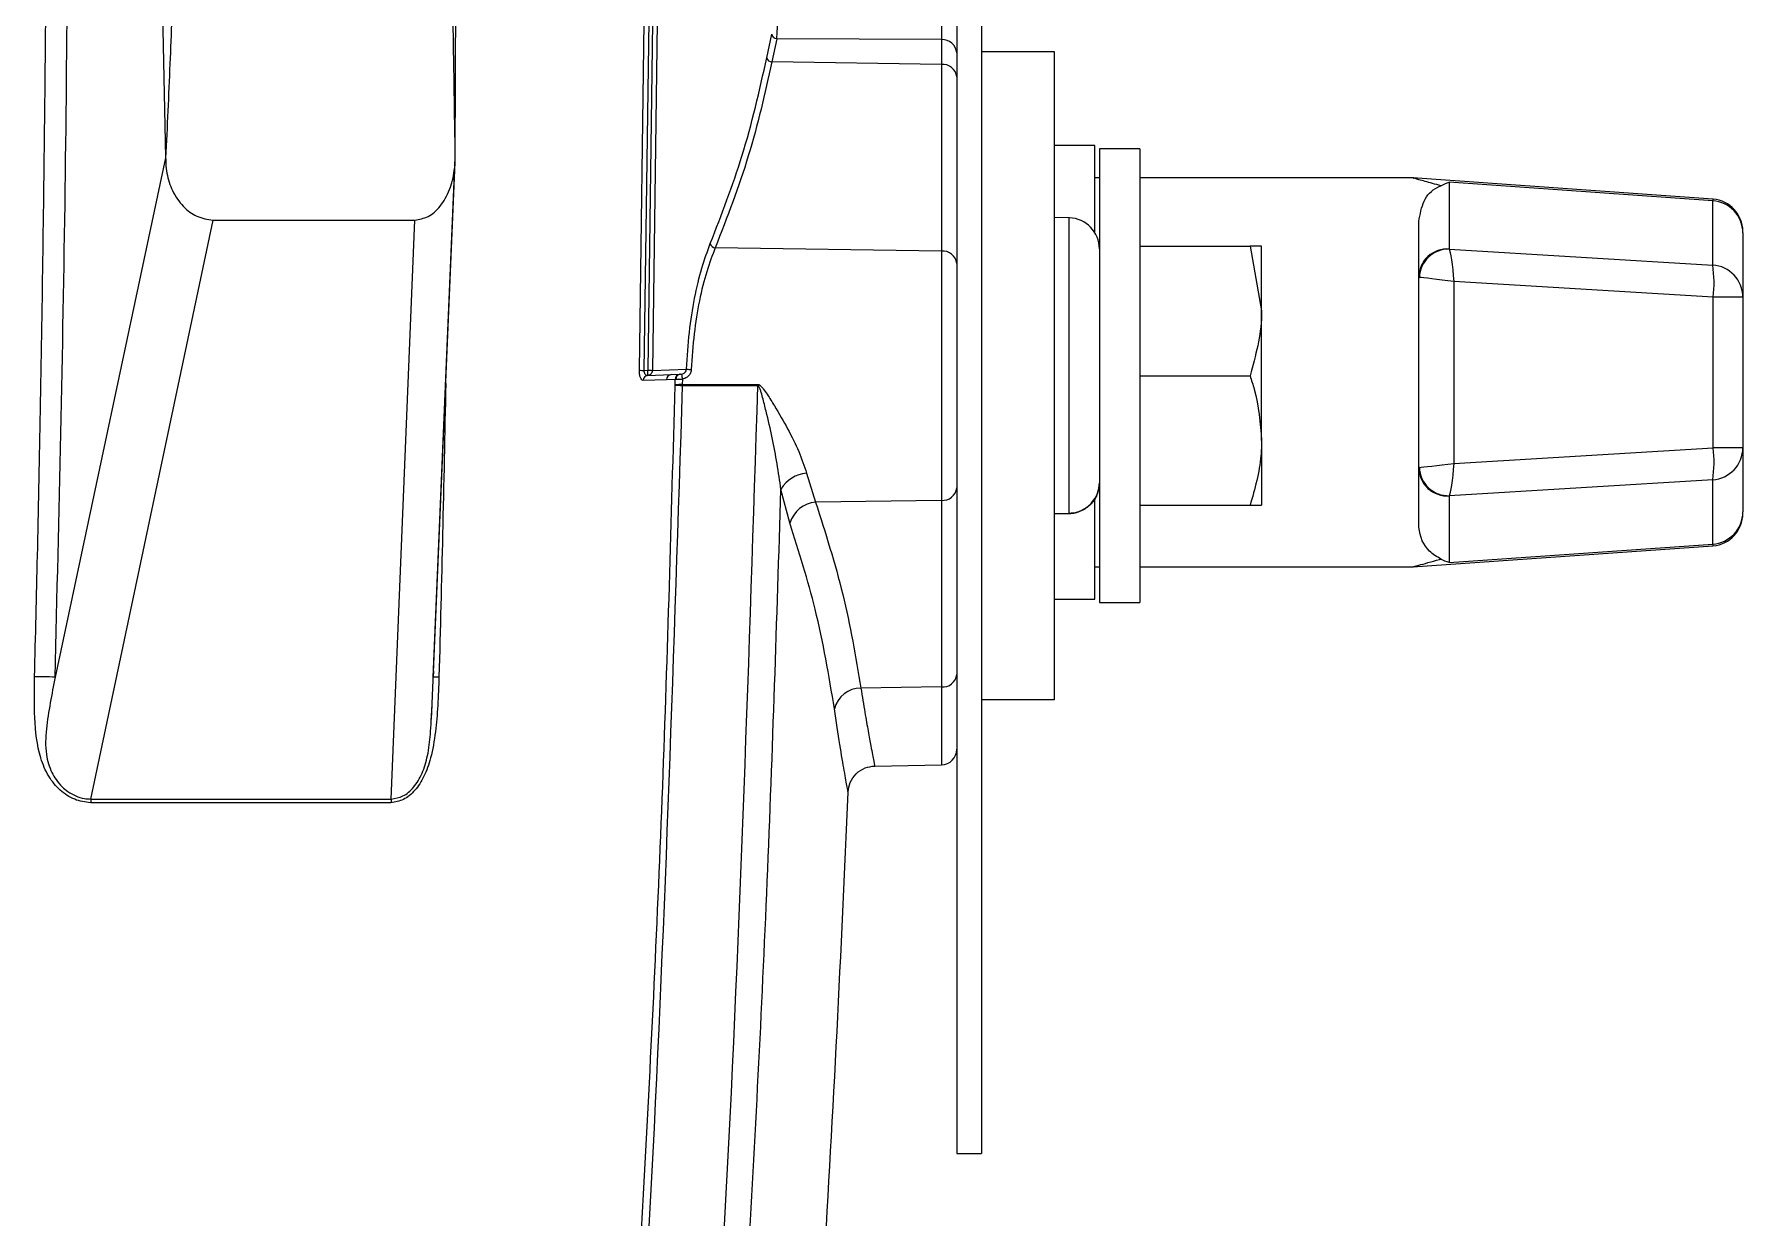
# Model space of a CAD drawing. Extents: x 2 to 136, y 1 to 99.
# Drawn here: x 59.117 to 62.412, y 7.901 to 10.184 of the extents above; entities that cross this region are included whole.
import ezdxf

# ---------------------------------------------------------------- set-up
doc = ezdxf.new("R2010")
doc.units = 0
doc.header["$MEASUREMENT"] = 0
doc.layers.add('OBJECT', color=7, linetype='CONTINUOUS')

msp = doc.modelspace()

# ---------------------------------------------------------------- linework, layer by layer
at = {"layer": 'OBJECT'}
for p, q in [((59.3513, 10.8253), (59.3707, 9.9453)), ((59.9293, 9.9453), (59.9319, 10.8253)), ((60.2843, 9.5358), (60.3022, 10.8253)), ((60.3112, 10.8253), (60.2932, 9.5355)), ((60.3184, 10.8253), (60.3005, 9.5358)), ((60.3274, 10.8253), (60.3094, 9.5355)), ((60.8964, 10.8253), (60.8964, 8.0253)), ((60.9444, 10.8253), (60.9444, 8.0253)), ((60.5301, 10.1384), (60.5395, 10.184)), ((60.5492, 10.1752), (60.5399, 10.1303)), ((60.8669, 10.1736), (60.5492, 10.1752)), ((60.8669, 10.1736), (60.8669, 10.1257)), ((60.9444, 10.1503), (61.0844, 10.1503)), ((61.0844, 10.1503), (61.0844, 8.9003)), ((60.8669, 10.1257), (60.5399, 10.1303)), ((60.8669, 10.1257), (60.8669, 9.7657)), ((61.1624, 9.9691), (61.0844, 9.9691)), ((61.1624, 9.968), (61.1624, 9.9691)), ((61.1624, 9.8014), (61.1624, 9.968)), ((61.2494, 9.9628), (61.1714, 9.9628)), ((61.1714, 9.9628), (61.1714, 9.0878)), ((61.2494, 9.9628), (61.2494, 9.0878)), ((59.3707, 9.9453), (59.1576, 8.9441)), ((59.8831, 8.8626), (59.9288, 9.9371)), ((59.8868, 8.9441), (59.9293, 9.9453)), ((61.1714, 9.9066), (61.1624, 9.9066)), ((61.7775, 9.9066), (61.2494, 9.9066)), ((62.3542, 9.8659), (61.776, 9.9066)), ((62.3542, 9.8627), (61.8462, 9.8984)), ((61.8462, 9.8984), (61.8462, 9.7695)), ((62.3542, 9.7386), (62.3542, 9.8627)), ((59.2266, 8.7088), (59.4621, 9.8253)), ((59.4621, 9.8253), (59.8511, 9.8253)), ((59.8058, 8.7088), (59.8511, 9.8253)), ((61.1134, 9.8297), (61.0844, 9.8307)), ((61.1134, 9.2602), (61.1134, 9.8297)), ((61.7874, 9.715), (61.7874, 9.8227)), ((62.4124, 9.8007), (62.4124, 9.8035)), ((62.4124, 9.8007), (62.4124, 9.6767)), ((60.8669, 9.7657), (60.4305, 9.7718)), ((60.8669, 9.7657), (60.8669, 9.2849)), ((61.2494, 9.7753), (61.462, 9.7753)), ((61.462, 9.7753), (61.4844, 9.6503)), ((61.4844, 9.6503), (61.4844, 9.7753)), ((61.8464, 9.7693), (62.3542, 9.7386)), ((61.7874, 9.3481), (61.7874, 9.715)), ((61.8553, 9.7069), (61.8553, 9.3562)), ((62.3553, 9.6767), (61.8553, 9.7069)), ((62.3553, 9.3864), (62.3553, 9.6767)), ((62.4124, 9.6767), (62.3553, 9.6767)), ((62.4124, 9.6767), (62.4124, 9.3864)), ((61.4844, 9.4003), (61.4844, 9.6503)), ((60.2932, 9.5355), (60.3005, 9.5358)), ((60.3006, 9.5258), (60.3459, 9.5274)), ((60.3094, 9.5355), (60.3751, 9.5378)), ((60.3459, 9.5274), (60.3625, 9.528)), ((60.3625, 9.528), (60.3628, 9.528)), ((61.2494, 9.5253), (61.462, 9.5253)), ((60.2918, 9.5161), (60.2916, 9.5161)), ((60.3368, 9.5176), (60.2918, 9.5161)), ((60.3533, 9.5182), (60.3368, 9.5176)), ((60.3531, 9.5061), (60.3532, 9.5077)), ((60.3532, 9.5077), (60.3533, 9.5182)), ((60.3533, 9.5182), (60.3546, 9.5183)), ((60.3673, 9.5186), (60.3671, 9.5081)), ((60.3671, 9.5081), (60.513, 9.5082)), ((60.3671, 9.5059), (60.3671, 9.5081)), ((60.513, 9.506), (60.3671, 9.5059)), ((61.4844, 9.4003), (61.4844, 9.2753)), ((61.8553, 9.3562), (62.3553, 9.3864)), ((62.4124, 9.3864), (62.3553, 9.3864)), ((62.4124, 9.3864), (62.4124, 9.2624)), ((60.6067, 9.337), (60.6241, 9.2815)), ((61.7874, 9.2404), (61.7874, 9.3481)), ((60.5745, 9.2412), (60.5573, 9.3061)), ((61.8462, 9.2936), (61.8462, 9.1647)), ((62.3542, 9.3245), (61.8464, 9.2938)), ((62.3542, 9.2005), (62.3542, 9.3245)), ((60.8669, 9.2849), (60.6241, 9.2815)), ((60.8669, 9.2849), (60.8669, 8.9249)), ((61.0844, 9.2592), (61.1134, 9.2602)), ((61.1624, 9.0941), (61.1624, 9.2861)), ((61.2494, 9.2753), (61.462, 9.2753)), ((61.462, 9.2753), (61.4844, 9.2753)), ((62.4124, 9.2596), (62.4124, 9.2624)), ((61.1134, 9.2589), (61.0844, 9.2579)), ((61.776, 9.1566), (62.3542, 9.1973)), ((61.8462, 9.1647), (62.3542, 9.2005)), ((61.1624, 9.1566), (61.1714, 9.1566)), ((61.2494, 9.1566), (61.7775, 9.1566)), ((61.0844, 9.0941), (61.1624, 9.0941)), ((61.1714, 9.0878), (61.2494, 9.0878)), ((59.1576, 8.9441), (59.1575, 8.944)), ((59.8871, 8.9563), (59.8868, 8.9441)), ((59.8868, 8.944), (59.888, 8.9443)), ((60.8669, 8.9249), (60.7116, 8.9227)), ((60.8669, 8.9249), (60.8669, 8.7748)), ((61.0844, 8.9003), (60.9444, 8.9003)), ((60.7382, 8.7725), (60.8669, 8.7748)), ((59.2266, 8.7088), (59.2261, 8.7018)), ((60.8964, 8.0253), (60.9444, 8.0253))]:
    msp.add_line(p, q, dxfattribs=at)
at = {"layer": 'OBJECT', "flags": 128}
for points in [[(62.3542, 9.8659), (62.3542, 9.8655), (62.3542, 9.8627)], [(62.3542, 9.2005), (62.3542, 9.1976), (62.3542, 9.1973)]]:
    msp.add_lwpolyline(points, dxfattribs=at)
at = {"layer": 'OBJECT'}
for centre, radius, start, end in [((60.5494, 10.1853), 0.01, 187.5429, 268.8676), ((60.8683, 10.1455), 0.0281, 4.3938, 92.9764), ((60.5401, 10.1404), 0.0101, 191.1927, 269.0174), ((60.8692, 10.0984), 0.0274, 6.9119, 94.791), ((62.3501, 9.8005), 0.0623, 0.1685, 86.2003), ((62.3499, 9.8035), 0.0625, 0, 85.3404), ((61.1114, 9.7698), 0.06, 0, 88), ((60.4319, 9.7829), 0.0112, 194.9239, 262.9659), ((60.8692, 9.7384), 0.0274, 6.9118, 94.7911), ((61.8422, 9.7148), 0.0549, 85.8342, 179.7972), ((61.8445, 9.7135), 0.0558, 88.073, 178.7013), ((62.1252, 9.7036), 0.2317, 353.3232, 8.6886), ((62.3501, 9.6765), 0.0623, 0.1685, 86.2003), ((60.4294, 14.4589), 4.9253, 268.312, 268.4157), ((60.3014, 9.5161), 0.00976, 94.9413, 180.0123), ((60.3015, 9.5162), 0.00963, 94.8834, 180.831), ((60.2229, 9.5307), 0.0778, 356.3853, 3.7493), ((60.3465, 9.5177), 0.00968, 93.6299, 180.4268), ((60.363, 9.5183), 0.00971, 93.4806, 180.267), ((60.3639, 9.5187), 0.00929, 96.2511, 182.924), ((60.5712, 9.5596), 0.208, 188.6789, 191.3627), ((60.3877, 9.6522), 0.115, 263.7486, 268.3927), ((60.354, 9.0233), 0.4828, 88.452, 90.1066), ((60.364, 9.3863), 0.1219, 88.5459, 95.106), ((62.1934, 9.5071), 1.6804, 179.9629, 180.0371), ((62.1252, 9.3595), 0.2317, 351.3114, 6.6768), ((62.3501, 9.3866), 0.0623, 273.7997, 359.8315), ((60.6105, 9.276), 0.0611, 93.5923, 150.4436), ((61.8422, 9.3483), 0.0549, 180.2029, 274.1658), ((61.8445, 9.3496), 0.0558, 181.2987, 271.927), ((60.8692, 9.3122), 0.0274, 265.2089, 353.0882), ((60.6297, 9.224), 0.0578, 95.5325, 162.7297), ((61.0994, 9.2595), 0.0141, 357.3809, 2.6191), ((62.3501, 9.2626), 0.0623, 273.7997, 359.8315), ((62.3499, 9.2596), 0.0625, 274.4673, 0), ((60.8692, 8.9522), 0.0274, 265.209, 353.0881), ((60.7115, 8.8702), 0.0525, 89.9346, 166.1919), ((60.8664, 8.8048), 0.03, 271, 0), ((10.0704, 10.8253), 50.66, 356.57471, 357.62076)]:
    msp.add_arc(centre, radius, start, end, dxfattribs=at)
for centre, major_axis, ratio, start_param, end_param in [((61.8537, 9.769), (0.0075, -0.00053), 0.113367, 3.149676, 3.355799), ((61.8499, 9.7069), (-0.0042, 0.0629), 0.086265, 4.70661, 6.158549), ((61.8499, 9.7144), (0.0625, -0.0005), 0.013671, 3.141708, 3.347832), ((61.8499, 9.7069), (0.0625, -0.0079), 0.010931, 1.484918, 2.936857), ((61.8499, 9.3487), (0.0625, 0.0005), 0.013671, 2.935354, 3.141477), ((61.8499, 9.3562), (0.0625, 0.0079), 0.010931, 3.346328, 4.798268), ((61.8499, 9.3562), (0.0042, 0.0629), 0.086265, 3.266229, 4.718168), ((61.8537, 9.2942), (0.0075, 0.00053), 0.113367, 2.927386, 3.13351)]:
    msp.add_ellipse(centre, major_axis=major_axis, ratio=ratio, start_param=start_param, end_param=end_param, dxfattribs=at)
for points, knots in [([(59.1179, 8.9447), (59.1198, 9.0225), (59.1239, 9.1874), (59.1292, 9.449), (59.1339, 9.7294), (59.1376, 10.0121), (59.1401, 10.2879), (59.1416, 10.5566), (59.1418, 10.7357), (59.1419, 10.8253)], [0, 0, 0, 0, 0.1241053, 0.2632119, 0.41732, 0.5714285, 0.7142858, 0.857143, 1, 1, 1, 1]), ([(59.1575, 8.944), (59.1651, 9.2575), (59.1803, 9.8844), (59.1825, 10.5117), (59.1836, 10.8253)], [0, 0, 0, 0, 0.500002, 1, 1, 1, 1]), ([(59.3958, 10.8253), (59.3955, 10.7704), (59.395, 10.6555), (59.3914, 10.4809), (59.3859, 10.3029), (59.3789, 10.1244), (59.3735, 10.0057), (59.3707, 9.9453)], [0, 0, 0, 0, 0.1871445, 0.3913482, 0.5951248, 0.793954, 1, 1, 1, 1]), ([(59.9293, 9.9453), (59.9283, 10.0057), (59.9265, 10.1244), (59.9236, 10.3029), (59.9211, 10.4809), (59.9193, 10.6555), (59.9191, 10.7704), (59.9189, 10.8253)], [0, 0, 0, 0, 0.206023, 0.404822, 0.608638, 0.812834, 1, 1, 1, 1]), ([(60.5492, 10.1752), (60.5494, 10.1767), (60.5497, 10.1797), (60.5501, 10.186), (60.5504, 10.1932), (60.5504, 10.1984), (60.5505, 10.201)], [0, 0, 0, 0, 0.249779, 0.499583, 0.749654, 1, 1, 1, 1]), ([(60.8671, 10.1995), (60.8671, 10.1969), (60.8672, 10.1917), (60.8671, 10.1844), (60.867, 10.178), (60.8669, 10.1751), (60.8669, 10.1736)], [0, 0, 0, 0, 0.2493403, 0.4997058, 0.7496603, 1, 1, 1, 1]), ([(60.4211, 9.78), (60.4428, 9.8361), (60.4886, 9.9544), (60.5158, 10.075), (60.5301, 10.1384)], [0, 0, 0, 0, 0.4742798, 1, 1, 1, 1]), ([(60.5399, 10.1303), (60.5263, 10.0698), (60.4992, 9.9491), (60.4534, 9.8308), (60.4305, 9.7718)], [0, 0, 0, 0, 0.501523, 1, 1, 1, 1]), ([(59.3707, 9.9453), (59.3707, 9.9415), (59.3708, 9.9316), (59.3737, 9.9097), (59.383, 9.8799), (59.4033, 9.8507), (59.4308, 9.8299), (59.4514, 9.8269), (59.4621, 9.8253)], [0, 0, 0, 0, 0.061294, 0.157977, 0.353026, 0.568966, 0.7756, 1, 1, 1, 1]), ([(59.8511, 9.8253), (59.8599, 9.8268), (59.8776, 9.8298), (59.9014, 9.851), (59.919, 9.8822), (59.9278, 9.9159), (59.9289, 9.9371), (59.9293, 9.9453)], [0, 0, 0, 0, 0.217935, 0.435232, 0.661573, 0.868603, 1, 1, 1, 1]), ([(61.83, 9.8916), (61.8192, 9.8946), (61.8026, 9.8991), (61.785, 9.904), (61.7755, 9.9067), (61.7771, 9.9062), (61.7775, 9.9061)], [0, 0, 0, 0, 0.3804126, 0.5856168, 0.892028, 1, 1, 1, 1]), ([(61.7874, 9.8227), (61.79, 9.8366), (61.7953, 9.8649), (61.8127, 9.8838), (61.828, 9.8907), (61.83, 9.8916)], [0, 0, 0, 0, 0.454626, 0.927986, 1, 1, 1, 1]), ([(61.83, 9.8916), (61.8353, 9.8943), (61.8407, 9.8969), (61.8461, 9.8984), (61.8462, 9.8984)], [0, 0, 0, 0, 0.98272, 1, 1, 1, 1]), ([(60.3751, 9.5378), (60.3766, 9.5618), (60.3796, 9.6095), (60.3903, 9.6757), (60.4042, 9.7348), (60.4155, 9.765), (60.4211, 9.78)], [0, 0, 0, 0, 0.2512016, 0.5002766, 0.7505016, 1, 1, 1, 1]), ([(60.4305, 9.7718), (60.4249, 9.7573), (60.4136, 9.7281), (60.3996, 9.6709), (60.3889, 9.6066), (60.3859, 9.5604), (60.3844, 9.5372)], [0, 0, 0, 0, 0.2496846, 0.4999809, 0.7489812, 1, 1, 1, 1]), ([(61.4844, 9.7753), (61.4843, 9.7753), (61.484, 9.7753), (61.4726, 9.7753), (61.462, 9.7753)], [0, 0, 0, 0, 0.070214, 1, 1, 1, 1]), ([(61.4844, 9.6503), (61.4843, 9.6473), (61.484, 9.6051), (61.4726, 9.5638), (61.462, 9.5253)], [0, 0, 0, 0, 0.070214, 1, 1, 1, 1]), ([(60.2916, 9.5161), (60.2906, 9.5164), (60.2887, 9.517), (60.2866, 9.5206), (60.2853, 9.5245), (60.2847, 9.528), (60.2843, 9.5318), (60.2843, 9.5345), (60.2843, 9.5358)], [0, 0, 0, 0, 0.250461, 0.499095, 0.623969, 0.749217, 0.874879, 1, 1, 1, 1]), ([(60.2932, 9.5355), (60.2932, 9.5349), (60.2931, 9.5335), (60.2935, 9.5315), (60.2943, 9.5296), (60.2955, 9.5278), (60.2976, 9.5262), (60.2995, 9.5259), (60.3005, 9.5258)], [0, 0, 0, 0, 0.115863, 0.235626, 0.362968, 0.500968, 0.715692, 1, 1, 1, 1]), ([(60.3005, 9.5358), (60.3015, 9.5358), (60.3034, 9.5357), (60.306, 9.5357), (60.3081, 9.5356), (60.309, 9.5356), (60.3094, 9.5355)], [0, 0, 0, 0, 0.250007, 0.500033, 0.750052, 1, 1, 1, 1]), ([(60.3005, 9.5258), (60.3005, 9.5258), (60.3006, 9.5258), (60.3006, 9.5258), (60.3006, 9.5258)], [0, 0, 0, 0, 0.505478, 1, 1, 1, 1]), ([(60.3094, 9.5355), (60.3094, 9.5347), (60.3092, 9.5332), (60.3084, 9.5309), (60.3067, 9.5284), (60.3042, 9.5265), (60.3019, 9.5259), (60.3008, 9.5258), (60.3006, 9.5258)], [0, 0, 0, 0, 0.165751, 0.304542, 0.500524, 0.75897, 0.963227, 1, 1, 1, 1]), ([(60.3628, 9.528), (60.3632, 9.528), (60.3638, 9.528), (60.3648, 9.5281), (60.3653, 9.5282), (60.3656, 9.5282)], [0, 0, 0, 0, 0.567945, 0.802836, 1, 1, 1, 1]), ([(60.3656, 9.5282), (60.3668, 9.5285), (60.3692, 9.5291), (60.3723, 9.5313), (60.3745, 9.5343), (60.3749, 9.5367), (60.3751, 9.5378)], [0, 0, 0, 0, 0.263892, 0.519208, 0.764227, 1, 1, 1, 1]), ([(60.3844, 9.5372), (60.3841, 9.5349), (60.3834, 9.5304), (60.3794, 9.5247), (60.3739, 9.5204), (60.3695, 9.5192), (60.3673, 9.5186)], [0, 0, 0, 0, 0.249806, 0.499823, 0.747006, 1, 1, 1, 1]), ([(61.462, 9.5253), (61.4648, 9.5167), (61.478, 9.476), (61.4815, 9.4337), (61.4844, 9.4003)], [0, 0, 0, 0, 0.211001, 1, 1, 1, 1]), ([(59.9108, 9.5101), (59.9089, 9.4133), (59.9051, 9.2248), (59.9002, 9.0364), (59.8978, 8.9447)], [0, 0, 0, 0, 0.5137368, 1, 1, 1, 1]), ([(60.0289, 4.9383), (60.057, 5.1823), (60.1142, 5.6791), (60.1863, 6.4393), (60.2473, 7.206), (60.2954, 7.9737), (60.332, 8.7364), (60.3461, 9.2484), (60.3531, 9.5061)], [0, 0, 0, 0, 0.160827, 0.327495, 0.500007, 0.664527, 0.83119, 1, 1, 1, 1]), ([(60.3671, 9.5059), (60.3506, 8.997), (60.3176, 7.9788), (60.2095, 6.4547), (60.0982, 5.4425), (60.0426, 4.9368)], [0, 0, 0, 0, 0.3333562, 0.6669607, 1, 1, 1, 1]), ([(60.1784, 4.8416), (60.2357, 5.3579), (60.3505, 6.3911), (60.462, 7.9471), (60.496, 8.9865), (60.513, 9.506)], [0, 0, 0, 0, 0.333112, 0.666662, 1, 1, 1, 1]), ([(60.3546, 9.5183), (60.3553, 9.5183), (60.3568, 9.5183), (60.3599, 9.5184), (60.3634, 9.5184), (60.366, 9.5186), (60.3673, 9.5186)], [0, 0, 0, 0, 0.2526722, 0.5023033, 0.7509138, 1, 1, 1, 1]), ([(60.513, 9.5082), (60.5135, 9.5082), (60.5144, 9.5081), (60.5165, 9.5072), (60.5196, 9.5046), (60.5246, 9.4985), (60.5333, 9.4858), (60.5493, 9.4598), (60.5706, 9.4228), (60.5933, 9.3788), (60.6022, 9.351), (60.6067, 9.337)], [0, 0, 0, 0, 0.006485, 0.013719, 0.031593, 0.062972, 0.125806, 0.2514, 0.500146, 0.748658, 1, 1, 1, 1]), ([(60.5573, 9.3061), (60.5525, 9.339), (60.5452, 9.3887), (60.5308, 9.4484), (60.5232, 9.4788), (60.519, 9.4938), (60.5166, 9.501), (60.5151, 9.5043), (60.5142, 9.5055), (60.5136, 9.5059), (60.5133, 9.506), (60.5131, 9.506), (60.513, 9.506)], [0, 0, 0, 0, 0.496699, 0.7520312, 0.8811108, 0.944765, 0.975296, 0.9892337, 0.9951733, 0.9976836, 0.9988504, 1, 1, 1, 1]), ([(61.4844, 9.4003), (61.4841, 9.3905), (61.483, 9.3482), (61.4712, 9.307), (61.462, 9.2753)], [0, 0, 0, 0, 0.231849, 1, 1, 1, 1]), ([(60.2272, 4.8361), (60.2551, 5.0753), (60.3119, 5.562), (60.384, 6.3058), (60.4456, 7.0556), (60.495, 7.8064), (60.5335, 8.5528), (60.5494, 9.054), (60.5573, 9.3061)], [0, 0, 0, 0, 0.1611428, 0.3277987, 0.4999716, 0.6645325, 0.8312073, 1, 1, 1, 1]), ([(61.1134, 9.2602), (61.1163, 9.2604), (61.126, 9.2611), (61.1419, 9.267), (61.1581, 9.2802), (61.1688, 9.2981), (61.1713, 9.3119), (61.1714, 9.3187), (61.1714, 9.3189)], [0, 0, 0, 0, 0.093063, 0.311107, 0.536525, 0.766297, 0.99553, 1, 1, 1, 1]), ([(61.1714, 9.3189), (61.1714, 9.3187), (61.1714, 9.3176), (61.1713, 9.3149), (61.1706, 9.308), (61.1675, 9.2953), (61.1581, 9.2793), (61.1419, 9.2659), (61.126, 9.2599), (61.1163, 9.2591), (61.1134, 9.2589)], [0, 0, 0, 0, 0.004468, 0.036716, 0.090607, 0.234341, 0.463859, 0.689062, 0.906977, 1, 1, 1, 1]), ([(60.6241, 9.2815), (60.643, 9.2223), (60.6809, 9.1036), (60.7013, 8.9831), (60.7116, 8.9227)], [0, 0, 0, 0, 0.498788, 1, 1, 1, 1]), ([(60.6605, 8.8827), (60.6497, 8.947), (60.6295, 9.0673), (60.592, 9.1859), (60.5745, 9.2412)], [0, 0, 0, 0, 0.5337315, 1, 1, 1, 1]), ([(61.83, 9.1715), (61.8223, 9.1762), (61.8004, 9.1896), (61.7882, 9.216), (61.7874, 9.2379), (61.7874, 9.2404)], [0, 0, 0, 0, 0.324578, 0.922743, 1, 1, 1, 1]), ([(61.7775, 9.157), (61.7774, 9.157), (61.7773, 9.1569), (61.7919, 9.161), (61.8121, 9.1667), (61.8292, 9.1713), (61.83, 9.1715)], [0, 0, 0, 0, 0.200382, 0.415073, 0.971023, 1, 1, 1, 1]), ([(61.8462, 9.1647), (61.8461, 9.1647), (61.8407, 9.1662), (61.8353, 9.1689), (61.83, 9.1715)], [0, 0, 0, 0, 0.01728, 1, 1, 1, 1]), ([(59.2261, 8.7018), (59.2157, 8.7031), (59.1947, 8.7058), (59.1666, 8.7244), (59.1437, 8.752), (59.1239, 8.799), (59.1167, 8.8656), (59.1175, 8.9184), (59.1179, 8.9447)], [0, 0, 0, 0, 0.125022, 0.250259, 0.372598, 0.500558, 0.75017, 1, 1, 1, 1]), ([(59.1575, 8.944), (59.1504, 8.9442), (59.1363, 8.9445), (59.124, 8.9447), (59.1179, 8.9447)], [0, 0, 0, 0, 0.499995, 1, 1, 1, 1]), ([(59.1575, 8.944), (59.1543, 8.9274), (59.1479, 8.8942), (59.1397, 8.8447), (59.1379, 8.7982), (59.1477, 8.7653), (59.1595, 8.7452), (59.17, 8.7329), (59.1829, 8.7224), (59.1972, 8.7144), (59.2123, 8.7095), (59.2223, 8.709), (59.2266, 8.7088)], [0, 0, 0, 0, 0.167654, 0.336418, 0.499288, 0.624454, 0.681334, 0.749951, 0.80526, 0.875043, 0.945879, 1, 1, 1, 1]), ([(59.8978, 8.9447), (59.8971, 8.9262), (59.8959, 8.8906), (59.8916, 8.8379), (59.8837, 8.7909), (59.8699, 8.7519), (59.8518, 8.7242), (59.8297, 8.7057), (59.8134, 8.7031), (59.8052, 8.7018)], [0, 0, 0, 0, 0.175155, 0.335953, 0.499736, 0.628069, 0.749937, 0.875048, 1, 1, 1, 1]), ([(59.888, 8.9443), (59.8881, 8.9444), (59.8886, 8.9446), (59.8939, 8.9447), (59.8978, 8.9447)], [0, 0, 0, 0, 0.289703, 1, 1, 1, 1]), ([(60.7116, 8.9227), (60.7141, 8.9066), (60.7191, 8.8755), (60.7256, 8.8389), (60.732, 8.8042), (60.7366, 8.7805), (60.7388, 8.7695), (60.7382, 8.7726), (60.7382, 8.7726)], [0, 0, 0, 0, 0.174293, 0.336705, 0.499668, 0.754282, 0.998981, 1, 1, 1, 1]), ([(59.883, 8.8626), (59.8833, 8.8672), (59.8841, 8.8783), (59.8845, 8.8893), (59.8848, 8.8957)], [0, 0, 0, 0, 0.41689, 1, 1, 1, 1]), ([(60.6867, 8.7222), (60.6863, 8.7242), (60.6856, 8.7282), (60.6798, 8.7607), (60.6713, 8.8103), (60.6641, 8.8586), (60.6605, 8.8827)], [0, 0, 0, 0, 0.249549, 0.499968, 0.749833, 1, 1, 1, 1]), ([(59.8058, 8.7088), (59.8134, 8.71), (59.8287, 8.7124), (59.8496, 8.7302), (59.8662, 8.7574), (59.877, 8.7936), (59.8813, 8.8298), (59.8825, 8.8531), (59.883, 8.8626)], [0, 0, 0, 0, 0.169476, 0.339573, 0.508222, 0.676895, 0.867999, 1, 1, 1, 1]), ([(60.6867, 8.7222), (60.6876, 8.7286), (60.6896, 8.7417), (60.7016, 8.7585), (60.7187, 8.7701), (60.7319, 8.7718), (60.7382, 8.7725)], [0, 0, 0, 0, 0.240856, 0.500001, 0.759147, 1, 1, 1, 1]), ([(59.8052, 8.7018), (59.7177, 8.7017), (59.5427, 8.7017), (59.3316, 8.7017), (59.2261, 8.7018)], [0, 0, 0, 0, 0.500002, 1, 1, 1, 1]), ([(59.2266, 8.7088), (59.3321, 8.7088), (59.5432, 8.7089), (59.7182, 8.7088), (59.8058, 8.7088)], [0, 0, 0, 0, 0.499778, 1, 1, 1, 1]), ([(59.8058, 8.7088), (59.8057, 8.7076), (59.8054, 8.7053), (59.8053, 8.7029), (59.8052, 8.7018)], [0, 0, 0, 0, 0.5, 1, 1, 1, 1])]:
    msp.add_open_spline(points, degree=3, knots=knots, dxfattribs=at)

doc.saveas('drawing.dxf')
